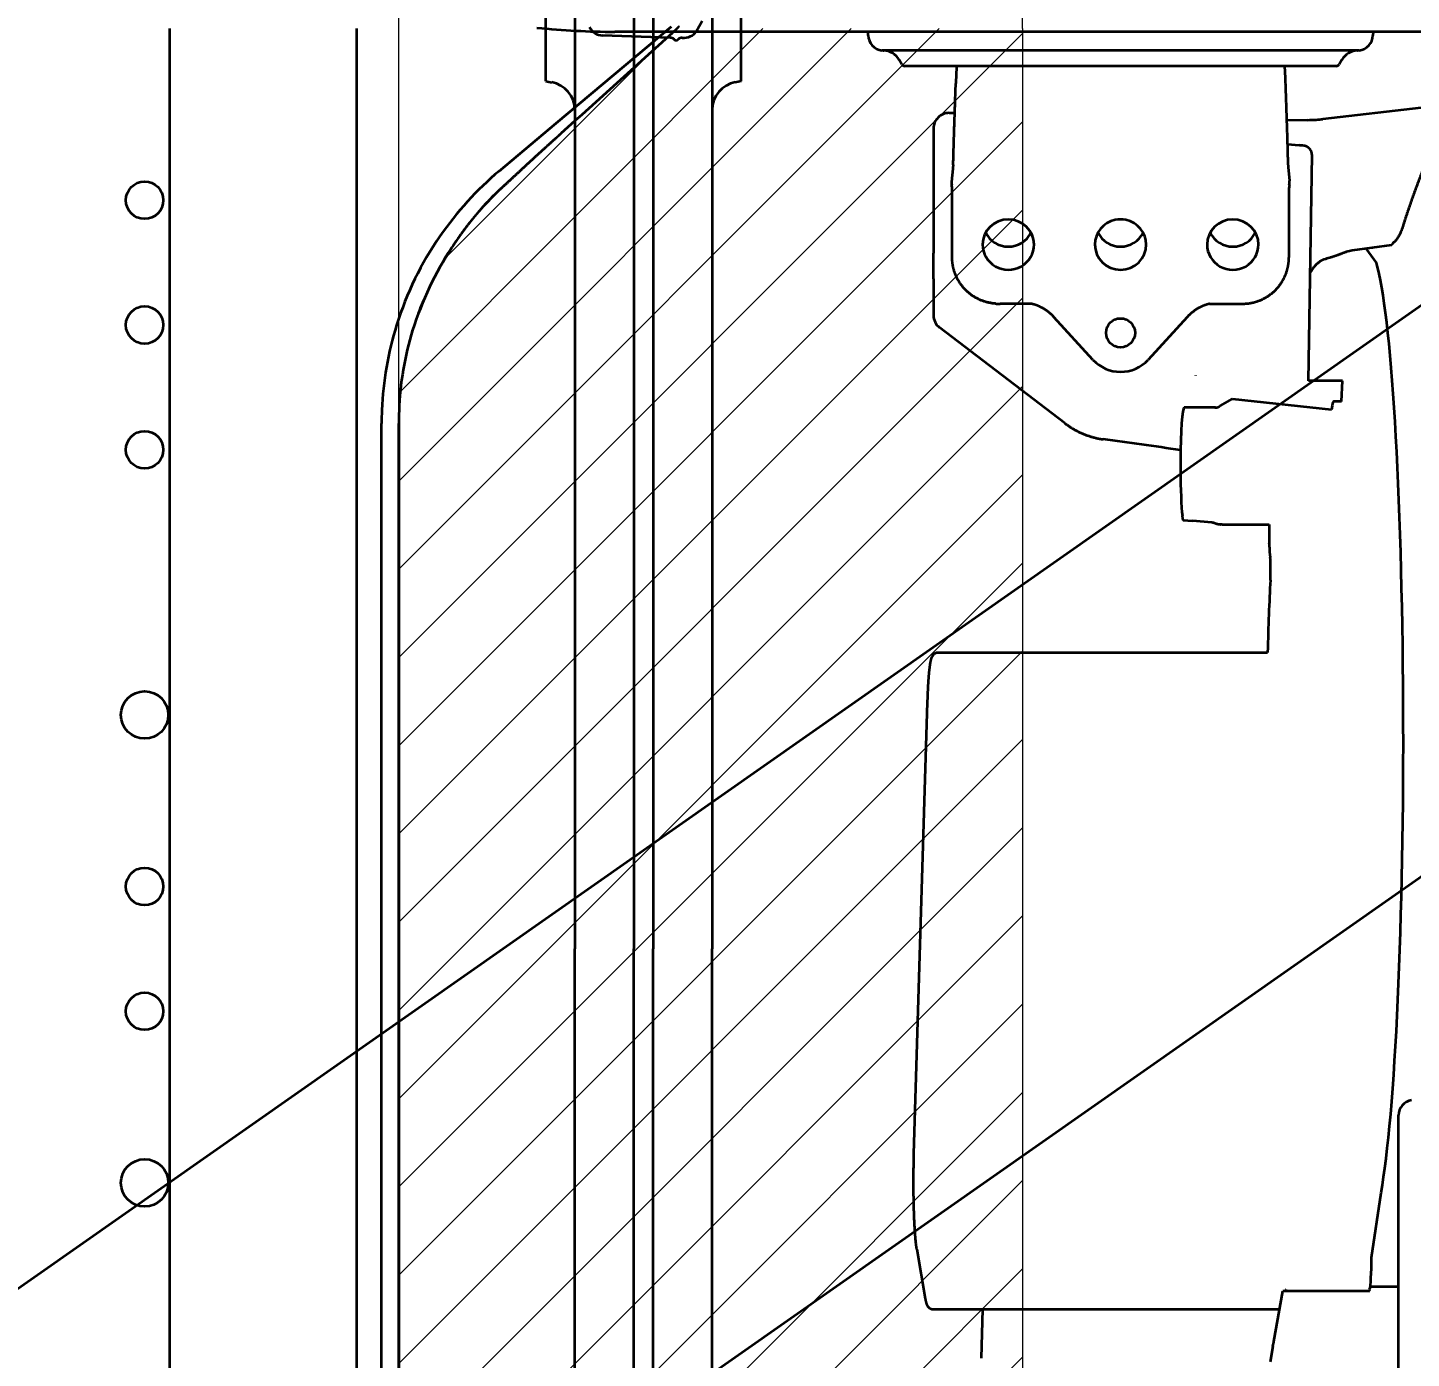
# Model space of a CAD drawing. Header units: millimetres. Extents: x 120 to 10915, y 515 to 8014.
# Drawn here: x 2774.5 to 3218.3, y 2038.8 to 2465.3 of the extents above; entities that cross this region are included whole.
import ezdxf
from ezdxf.enums import TextEntityAlignment as Align

# ---------------------------------------------------------------- set-up
doc = ezdxf.new("R2010")
doc.units = ezdxf.units.MM
doc.layers.get('0').update_dxf_attribs({"lineweight": 13})
doc.layers.add('202_Information', color=7, linetype='Continuous', lineweight=13)
doc.layers.add('205_Chassis_top_view', color=7, linetype='Continuous', lineweight=13)
doc.styles.get("Standard").update_dxf_attribs({"font": 'isocp.shx'})

# ---------------------------------------------------------------- blocks, each defined once
blk = doc.blocks.new('PREL')
at = {"layer": '202_Information', "color": 1, "lineweight": 35}
for p, q in [((2739.577144, -131.016395), (3312.983575, 270.48711)), ((2702.740803, -339.925667), (3399.02004, 147.614304))]:
    blk.add_line(p, q, dxfattribs=at)
blk = doc.blocks.new('3253338_1')
at = {"layer": '205_Chassis_top_view', "color": 3, "lineweight": 35}
for p, q in [((2943.98, 264.67), (2980.93, 295.67)), ((2925.72, 249.35), (2943.98, 264.67)), ((2888, -168.45), (2888, 168.45)), ((2893.55, 168.45), (2893.55, -168.45)), ((2893.55, -168.45), (2893.55, 168.45))]:
    blk.add_line(p, q, dxfattribs=at)
blk.add_lwpolyline([(2945.65, 261.48, 0.001375), (2981.43, 293.81)], format="xyb", dxfattribs=at)
blk.add_lwpolyline([(2945.65, 261.48, 0.001375), (2981.43, 293.81)], format="xyb", dxfattribs=at)
for centre, radius in [((2812, 240), 6), ((2812, 200), 6), ((2812, 160), 6), ((2812, 75), 7.6), ((2812, 20), 6), ((2812, -20), 6), ((2812, -75), 7.6)]:
    blk.add_circle(centre, radius, dxfattribs=at)
for centre, radius, start, end in [((2993.6, 168.45), 105.61, 130.0006, 145.3448), ((2993.6, 168.45), 105.6, 145.3453, 162.6179), ((2993.6, 168.45), 105.6, 162.618, 177.6721), ((2992.26, 169.25), 98.7, 162.8286, 178.1051), ((2992.25, 169.26), 98.69, 162.8278, 178.1056), ((2993.61, 168.45), 105.61, 177.6724, 179.9999), ((3016.44, 168.45), 122.89, 178.1052, 180.0005), ((3016.44, 168.45), 122.89, 178.1052, 180.0005)]:
    blk.add_arc(centre, radius, start, end, dxfattribs=at)
for centre, major_axis, ratio, start_param, end_param in [((3017.95, 149.15), (97.06, -89), 0.890917, 3.28575, 3.533402), ((3017.89, 149.18), (96.97, -89.03), 0.891056, 3.286353, 3.534057)]:
    blk.add_ellipse(centre, major_axis=major_axis, ratio=ratio, start_param=start_param, end_param=end_param, dxfattribs=at)
for points, knots in [([(2981.43, 293.81), (2981.49, 293.87), (2981.56, 293.93), (2981.63, 293.99), (2981.72, 294.09), (2981.82, 294.18), (2981.85, 294.21), (2981.92, 294.27), (2981.98, 294.33), (2982.01, 294.36), (2982.07, 294.42), (2982.14, 294.48), (2982.17, 294.51), (2982.43, 294.76), (2982.7, 295.01), (2982.93, 295.23), (2983.16, 295.45), (2983.4, 295.67)], [0, 0, 0, 0, 0, 0, 0.733652, 0.733652, 0.733652, 1.105032, 1.105032, 1.105032, 1.476412, 1.476412, 1.476412, 1.847712, 1.847712, 1.847712, 4.585024, 4.585024, 4.585024, 4.585024, 4.585024, 4.585024]), ([(2928.1, 245.38), (2930.31, 247.46), (2932.54, 249.54), (2934.71, 251.54), (2937.57, 254.17), (2940.38, 256.72), (2941.01, 257.3), (2942.36, 258.52), (2943.69, 259.73), (2944.35, 260.31), (2945, 260.9), (2945.65, 261.49)], [0, 0, 0, 0, 0, 0, 23.95297, 23.95297, 23.95297, 31.855964, 31.855964, 31.855964, 39.435078, 39.435078, 39.435078, 39.435078, 39.435078, 39.435078]), ([(2928.1, 245.38), (2930.31, 247.46), (2932.54, 249.54), (2934.71, 251.54), (2937.57, 254.17), (2940.38, 256.72), (2941.01, 257.3), (2942.36, 258.52), (2943.69, 259.73), (2944.35, 260.31), (2945, 260.9), (2945.65, 261.49)], [0, 0, 0, 0, 0, 0, 23.95297, 23.95297, 23.95297, 31.855964, 31.855964, 31.855964, 39.435077, 39.435077, 39.435077, 39.435077, 39.435077, 39.435077]), ([(2928.1, 245.38), (2926.94, 244.37), (2925.83, 243.34), (2924.75, 242.29), (2922.81, 240.35), (2920.95, 238.35), (2920.12, 237.44), (2919.14, 236.32), (2918.19, 235.19), (2918.06, 235.03), (2917.78, 234.71), (2917.51, 234.38), (2917.41, 234.25), (2917.21, 234), (2917.01, 233.76), (2916.87, 233.58), (2916.56, 233.2), (2916.24, 232.8), (2915.98, 232.47), (2915.33, 231.64), (2914.63, 230.72), (2914.21, 230.16), (2913.53, 229.23), (2912.9, 228.34), (2912.64, 227.97), (2912.36, 227.57), (2912.11, 227.21), (2912.06, 227.13), (2911.88, 226.87), (2911.7, 226.6), (2911.57, 226.42), (2911.37, 226.12), (2911.17, 225.82), (2911.09, 225.7), (2910.97, 225.52), (2910.84, 225.33), (2910.81, 225.28), (2910.72, 225.14), (2910.63, 225.01), (2910.59, 224.95), (2910.55, 224.88), (2910.5, 224.81)], [0, 0, 0, 0, 0, 0, 12.376799, 12.376799, 12.376799, 22.597691, 22.597691, 22.597691, 24.727849, 24.727849, 24.727849, 26.097657, 26.097657, 26.097657, 27.332578, 27.332578, 27.332578, 30.254831, 30.254831, 30.254831, 34.40186, 34.40186, 34.40186, 37.277224, 37.277224, 37.277224, 38.046903, 38.046903, 38.046903, 39.966294, 39.966294, 39.966294, 41.116007, 41.116007, 41.116007, 41.866001, 41.866001, 41.866001, 42.576558, 42.576558, 42.576558, 42.576558, 42.576558, 42.576558]), ([(2928.1, 245.38), (2926.56, 244.03), (2925.09, 242.65), (2923.67, 241.24), (2921.76, 239.26), (2919.94, 237.23), (2919.46, 236.67), (2918.81, 235.92), (2918.17, 235.17), (2918.04, 235.01), (2917.77, 234.68), (2917.5, 234.36), (2917.39, 234.23), (2917.19, 233.98), (2916.99, 233.74), (2916.85, 233.56), (2916.54, 233.18), (2916.22, 232.78), (2915.96, 232.45), (2915.31, 231.61), (2914.61, 230.7), (2914.2, 230.14), (2913.52, 229.21), (2912.89, 228.32), (2912.63, 227.95), (2912.35, 227.55), (2912.1, 227.19), (2912.05, 227.11), (2911.83, 226.8), (2911.61, 226.48), (2911.45, 226.24), (2911.25, 225.94), (2911.05, 225.64), (2911.01, 225.58), (2910.96, 225.51), (2910.91, 225.44), (2910.9, 225.42), (2910.88, 225.39), (2910.86, 225.35), (2910.84, 225.33), (2910.81, 225.28), (2910.78, 225.24), (2910.75, 225.2), (2910.69, 225.1), (2910.63, 225.01), (2910.59, 224.95), (2910.54, 224.88), (2910.5, 224.81)], [0, 0, 0, 0, 0, 0, 16.503754, 16.503754, 16.503754, 22.631616, 22.631616, 22.631616, 24.762668, 24.762668, 24.762668, 26.133093, 26.133093, 26.133093, 27.3696, 27.3696, 27.3696, 30.296674, 30.296674, 30.296674, 34.437617, 34.437617, 34.437617, 37.30929, 37.30929, 37.30929, 38.076731, 38.076731, 38.076731, 40.563664, 40.563664, 40.563664, 41.13683, 41.13683, 41.13683, 41.310441, 41.310441, 41.310441, 41.484052, 41.484052, 41.484052, 41.821316, 41.821316, 41.821316, 42.527213, 42.527213, 42.527213, 42.527213, 42.527213, 42.527213])]:
    blk.add_open_spline(points, degree=5, knots=knots, dxfattribs=at)
blk = doc.blocks.new('BLOCK73')
at = {"layer": '205_Chassis_top_view', "color": 2, "lineweight": 18}
for p, q in [((2893.546875, 168.45311), (2893.546875, 335.646667)), ((2893.546875, 333.646667), (3093.547119, 333.646667)), ((3093.547119, 295), (3093.547119, 335.646667))]:
    blk.add_line(p, q, dxfattribs=at)
for points in [[(2923.091064, 338.85611), (2893.546875, 333.646667), (2923.091064, 328.437225)], [(3064.002686, 328.437225), (3093.547119, 333.646667), (3064.002686, 338.85611)]]:
    blk.add_lwpolyline(points, dxfattribs=at)
at = {"layer": '205_Chassis_top_view', "color": 2, "lineweight": 18, "width": 0.736842}
blk.add_text('200', height=35, dxfattribs=at).set_placement((2958.546875, 348.646667), (3028.546875, 348.646667), align=Align.FIT)
blk = doc.blocks.new('BLOCK78')
at = {"layer": '205_Chassis_top_view', "color": 2, "lineweight": 18}
for p, q in [((2893.546875, 121.688362), (3066.858643, 295)), ((2893.546875, 149.972626), (3038.574219, 295)), ((2893.546875, 93.404091), (3093.547119, 293.404144)), ((2894.021484, 178.731506), (3010.290039, 295)), ((2908.277344, 221.271576), (2974.879883, 287.874176)), ((2893.546875, 65.11982), (3093.547119, 265.119873)), ((2893.546875, 36.835545), (3093.547119, 236.835602)), ((2893.546875, 8.551275), (3093.547119, 208.551331)), ((2893.546875, -19.732996), (3093.547119, 180.267059)), ((2893.546875, -48.017265), (3093.547119, 151.982788)), ((2893.546875, -76.301537), (3093.547119, 123.698517)), ((2893.546875, -104.585808), (3093.547119, 95.414246)), ((2893.546875, -132.870087), (3093.547119, 67.129974)), ((2893.546875, -161.154358), (3093.547119, 38.845707)), ((2895.307861, -187.677689), (3093.547119, 10.561434)), ((2902.049316, -209.220444), (3093.547119, -17.722837)), ((2912.208496, -227.345535), (3093.547119, -46.007107)), ((2925.166504, -242.671799), (3093.547119, -74.291382)), ((2939.875977, -256.246735), (3093.547119, -102.575653)), ((2954.736084, -269.670776), (3093.547119, -130.859924))]:
    blk.add_line(p, q, dxfattribs=at)
blk = doc.blocks.new('3239766_1')
at = {"layer": '205_Chassis_top_view', "color": 2, "lineweight": 18}
blk.add_line((3093.547, 295), (3093.547, -295), dxfattribs=at)
at = {"layer": '205_Chassis_top_view', "lineweight": 0}
for name in ['BLOCK73', 'BLOCK78']:
    blk.add_blockref(name, (0, 0), dxfattribs=at)
blk = doc.blocks.new('3068684_1')
at = {"layer": '205_Chassis_top_view', "color": 3, "lineweight": 35}
blk.add_line((4055, 294), (2962.845784, 294), dxfattribs=at)
blk.add_arc((2962.845784, 534), 240, 264.01172, 270, dxfattribs=at)
blk = doc.blocks.new('3069767_1')
at = {"layer": '205_Chassis_top_view', "color": 3, "lineweight": 35}
for p, q in [((2990.78, 297.41), (2989.36, 294.74)), ((2980.57, 292.07), (2958.88, 292.83)), ((2982.5, 291), (2981.61, 291.75)), ((2983.4, 291.75), (2982.5, 291)), ((2984.43, 292.07), (2985.12, 292.09))]:
    blk.add_line(p, q, dxfattribs=at)
for centre, radius, start, end in [((2959.06, 297.82), 5, 208, 268), ((2984.95, 297.09), 5, 272, 332), ((2980.5, 290.07), 2, 50, 88), ((2984.5, 290.07), 2, 92, 130)]:
    blk.add_arc(centre, radius, start, end, dxfattribs=at)
blk = doc.blocks.new('3071326_1')
at = {"layer": '205_Chassis_top_view', "color": 3, "lineweight": 35}
for p, q in [((2950, 400.52), (2950, 0)), ((2994, 400.52), (2994, 0)), ((2968.94, 379), (2968.94, 0)), ((2975.06, 379), (2975.06, 0)), ((2940.66, 278.13), (2940.66, 373.34)), ((3003.34, 278.13), (3003.34, 373.34)), ((2940.66, 278.13), (2942.56, 277.79)), ((3003.34, 278.13), (3001.44, 277.79)), ((2950, -400.52), (2950, 0)), ((2968.94, -379), (2968.94, 0)), ((2975.06, -379), (2975.06, 0)), ((2994, -400.52), (2994, 0))]:
    blk.add_line(p, q, dxfattribs=at)
for centre, start, end in [((2941, 268.93), 0.1536, 80), ((3003, 268.93), 100, 179.8464)]:
    blk.add_arc(centre, 9, start, end, dxfattribs=at)
blk = doc.blocks.new('3071367')
at = {"layer": '205_Chassis_top_view', "color": 3, "lineweight": 35}
for p, q in [((2820, 295), (2820, -295)), ((2880, 295), (2880, -295))]:
    blk.add_line(p, q, dxfattribs=at)
blk = doc.blocks.new('3135191_1')
at = {"layer": '205_Chassis_top_view', "color": 3, "lineweight": 35}
for p, q in [((3044.06, 292.83), (3044.02, 294)), ((3205.98, 294), (3205.94, 292.83)), ((3044.06, 292.82), (3044.06, 292.83)), ((3045.62, 289.37), (3045.6, 289.38)), ((3204.38, 289.37), (3204.4, 289.38)), ((3205.94, 292.83), (3205.94, 292.82)), ((3201.53, 288), (3048.47, 288)), ((3048.99, 288), (3048.87, 288)), ((3048.87, 288), (3049.05, 288)), ((3054.9, 283.5), (3054.04, 285)), ((3195.96, 285), (3195.1, 283.5)), ((3200.95, 288), (3201.13, 288)), ((3201.13, 288), (3201.01, 288)), ((3055.81, 283), (3055.77, 283)), ((3056.54, 283), (3055.81, 283)), ((3058.57, 283), (3056.54, 283)), ((3060.06, 283), (3058.57, 283)), ((3089.93, 283), (3060.06, 283)), ((3072.42, 283), (3072.4, 282.73)), ((3094.97, 283), (3089.93, 283)), ((3100.75, 283), (3094.97, 283)), ((3113.53, 283), (3100.75, 283)), ((3136.47, 283), (3113.53, 283)), ((3149.25, 283), (3136.47, 283)), ((3155.03, 283), (3149.25, 283)), ((3160.07, 283), (3155.03, 283)), ((3189.94, 283), (3160.07, 283)), ((3177.58, 283), (3177.6, 282.73)), ((3191.43, 283), (3189.94, 283)), ((3193.46, 283), (3191.43, 283)), ((3194.19, 283), (3193.46, 283)), ((3194.23, 283), (3194.19, 283)), ((3070, 267.97), (3071.84, 267.98)), ((3221.4, 269.57), (3189.85, 265.98)), ((3065, 262.98), (3065, 258.25)), ((3185.02, 265.7), (3178.25, 265.54)), ((3065, 258.25), (3065, 224.1)), ((3178.49, 257.96), (3182.3, 257.61)), ((3185.3, 182.05), (3186.4, 254.49)), ((3071, 241.07), (3071, 243.59)), ((3071.01, 243.28), (3071, 243.52)), ((3071, 236.62), (3071, 241.07)), ((3179, 243.59), (3179, 241.07)), ((3179, 241.07), (3179, 236.62)), ((3071, 230.55), (3071, 236.62)), ((3179, 236.62), (3179, 230.55)), ((3071, 226.94), (3071, 230.55)), ((3071, 226.44), (3071, 226.94)), ((3071, 221.76), (3071, 226.44)), ((3179, 230.55), (3179, 226.94)), ((3179, 226.94), (3179, 226.44)), ((3179, 226.44), (3179, 221.76)), ((3065, 224.7), (3065, 223.05)), ((3065, 214.82), (3065, 223.05)), ((3211.87, 225.58), (3199.29, 223.89)), ((3203.61, 224.47), (3207.06, 219.81)), ((3205.9, 224.78), (3205.85, 224.77)), ((3071, 221.7), (3071, 221.76)), ((3071, 221.68), (3071, 221.7)), ((3072.32, 220.5), (3072.33, 220.49)), ((3177.67, 220.49), (3177.68, 220.5)), ((3179, 221.76), (3179, 221.7)), ((3179, 221.7), (3179, 221.68)), ((3065, 214.82), (3065, 203.11)), ((3116.16, 188.87), (3103.62, 202.56)), ((3146.38, 202.56), (3133.84, 188.87)), ((3107.08, 168.52), (3066.94, 199.2)), ((3149, 183.83), (3149, 183.72)), ((3196.15, 182.05), (3185.3, 182.05)), ((3195.87, 175.51), (3196.15, 182.05)), ((3145.56, 173.51), (3145.45, 173.51)), ((3155.48, 173.51), (3145.56, 173.51)), ((3156.98, 174.13), (3160.88, 176.31)), ((3160.88, 176.31), (3192.68, 172.96)), ((3195.87, 175.51), (3193.37, 175.51)), ((3107.08, 168.52), (3107.27, 168.38)), ((3144.23, 156.51), (3144.23, 153.35)), ((3144.93, 137.94), (3144.82, 138.79)), ((3144.95, 137.8), (3144.93, 137.94)), ((3145.04, 137.48), (3145.04, 137.48)), ((3145.04, 137.48), (3148.12, 137.21)), ((3154.25, 136.67), (3148.12, 137.21)), ((3157.08, 136.01), (3156.42, 136.08)), ((3157.08, 136.01), (3157.12, 136.01)), ((3157.57, 136.01), (3157.12, 136.01)), ((3157.57, 136.01), (3157.58, 136.01)), ((3157.57, 136.01), (3172.65, 136.01)), ((3172.79, 127.27), (3172.98, 125.45)), ((3172.98, 125.45), (3172.98, 125.44)), ((3066.62, 95.05), (3172.16, 95.05)), ((3058.75, -65.69), (3063.11, 79.05)), ((3214.19, -189.44), (3214.19, -53.31)), ((3205.5, -98.94), (3208.54, -78.2)), ((3059.65, -96.21), (3062.34, -112.06)), ((3174.18, -125.91), (3177.04, -109.69)), ((3204.71, -109.69), (3177.04, -109.69)), ((3214.19, -108.32), (3205.07, -108.32)), ((3064.95, -115.53), (3176.01, -115.53)), ((3080.37, -131.25), (3080.88, -115.53)), ((3173.84, -127.4), (3172.97, -132.35))]:
    blk.add_line(p, q, dxfattribs=at)
blk.add_lwpolyline([(3144.25, 159.92, 0.00024), (3119.38, 163.37)], format="xyb", dxfattribs=at)
blk.add_circle((3125, 197.48), 4.65, dxfattribs=at)
for centre, radius, start, end in [((3049.12, 293.02), 5.06, 182.2921, 262.6135), ((3200.88, 293.02), 5.06, 277.3865, 357.7079), ((3048.84, 282), 6, 30, 88.026), ((3201.16, 282), 6, 91.974, 150), ((3055.77, 284), 1, 210, 270), ((3194.23, 284), 1, 270, 330), ((3170.96, 134.44), 123.69, 84.0787, 84.7397), ((2937.44, 257.39), 134.01, 357.9291, 358.4765), ((3312.56, 257.39), 134.01, 181.5235, 182.0709), ((3039.2, 253.74), 32.19, 355.7431, 357.8756), ((3210.8, 253.74), 32.19, 182.1244, 184.2569), ((3076.15, 245.73), 5.35, 175.2227, 189.4267), ((3061.06, 243.24), 9.94, 1.5851, 9.3182), ((3188.94, 243.24), 9.94, 170.6818, 178.4149), ((3173.85, 245.73), 5.35, 350.5733, 4.7773), ((3125, 225.42), 8.45, 78.1518, 101.8503), ((3200.59, 214.49), 9.49, 97.8654, 108.9851), ((3197.78, 199.62), 22.67, 104.5782, 109.479), ((3086.41, 228.69), 21.9, 266.0443, 269.8383), ((3163.59, 228.69), 21.9, 270.1617, 273.956), ((3069.91, 203.12), 4.91, 180.1135, 232.7703), ((3125, 196.97), 11.99, 222.4872, 317.5128), ((3153.95, 133.41), 3.28, 73.3064, 84.8)]:
    blk.add_arc(centre, radius, start, end, dxfattribs=at)
for centre, major_axis, ratio, start_param, end_param in [((3070, 263), (4.79, 1.45), 0.993026, 1.277924, 2.848928), ((3181.75, 266.54), (10, -0.06), 0.086721, 5.046063, 5.657117), ((3089, 225.79), (-8.25, 0), 0.978148, 3.141593, 6.283185), ((3125, 225.79), (8.25, 0), 0.978148, 1.782589, 3.141632), ((3125, 225.79), (8.25, 0), 0.978148, 6.283146, 7.642189), ((3161, 225.79), (-8.25, 0), 0.978148, 3.141593, 6.283185), ((3089, 232.96), (8, 0), 0.978148, 3.57912, 5.845658), ((3125, 232.96), (8, 0), 0.978148, 3.579061, 5.845724), ((3161, 232.96), (8, 0), 0.978148, 3.57912, 5.845658), ((3089, 225.79), (-8.25, 0), 0.978148, 0, 3.141593), ((3125, 225.79), (8.25, 0), 0.978148, 3.141632, 4.712389), ((3125, 225.79), (8.25, 0), 0.978148, 4.712389, 6.283146), ((3161, 225.79), (-8.25, 0), 0.978148, 0, 3.141593), ((3204.52, 67.63), (0, -156.26), 0.071497, 0.367601, 2.912622), ((3145.45, 156.51), (0, 17), 0.071892, 0, 1.570796), ((3193.37, 155.51), (0, -20), 0.071497, 3.141593, 3.652174), ((3145.45, 153.44), (-0.01, -17.02), 0.071797, 4.71779, 5.748868), ((3145.04, 140.49), (0, -3.01), 0.071316, 5.817126, 6.276848), ((3173.43, 134.5), (0, -11), 0.071497, 4.575037, 5.124125), ((3172.45, 128.5), (0, -3.99), 0.071497, 1.641157, 1.982582), ((3172.87, 128.92), (0, -2), 0.071497, 4.782945, 5.67946), ((3172.78, 121.33), (0, -5), 0.071497, 0.907605, 2.537891), ((3177.57, 69), (0, -80), 0.071497, 4.049209, 4.380656), ((3219.19, -53.43), (3.85, -3.27), 0.975754, 2.45047, 3.832682), ((3204.71, -98.5), (0, -11), 0.071497, 0.232958, 1.530858), ((3177.78, -99.69), (0, -10.01), 0.071497, 0.000019, 0.112762), ((3177.84, -106.28), (0, -3.37), 0.071497, 0.11945, 0.43913), ((3178, -111.15), (0, -2), 0.071497, 3.374521, 3.576738), ((3204.71, -99.69), (0, -10.01), 0.071497, 0.000019, 0.112762), ((3204.77, -106.28), (0, -3.37), 0.071497, 0.11945, 0.43913), ((3204.93, -111.15), (0, -2), 0.071497, 3.374521, 3.576738)]:
    blk.add_ellipse(centre, major_axis=major_axis, ratio=ratio, start_param=start_param, end_param=end_param, dxfattribs=at)
for points, degree, knots in [([(3072.4, 282.73), (3072.4, 282.65), (3072.39, 282.5), (3072.38, 282.28), (3072.36, 282.06), (3072.35, 281.83), (3072.34, 281.61), (3072.33, 281.39), (3072.31, 281.17), (3072.3, 280.94), (3072.29, 280.72), (3072.28, 280.5), (3072.27, 280.28), (3072.26, 280.06), (3072.25, 279.84), (3072.24, 279.62), (3072.23, 279.4), (3072.23, 279.18), (3072.22, 278.96), (3072.21, 278.74), (3072.2, 278.52), (3072.19, 278.3), (3072.18, 278.08), (3072.18, 277.86), (3072.17, 277.64), (3072.16, 277.49), (3072.16, 277.42)], 3, [0, 0, 0, 0, 0.224426, 0.448548, 0.672337, 0.895825, 1.118978, 1.341838, 1.564408, 1.786695, 2.008696, 2.230431, 2.451908, 2.67314, 2.894116, 3.114871, 3.33542, 3.555778, 3.775965, 3.995995, 4.215888, 4.435663, 4.655343, 4.874948, 5.094503, 5.314033, 5.314033, 5.314033, 5.314033]), ([(3177.6, 282.73), (3177.6, 282.65), (3177.61, 282.5), (3177.62, 282.28), (3177.64, 282.06), (3177.65, 281.83), (3177.66, 281.61), (3177.67, 281.39), (3177.69, 281.17), (3177.7, 280.94), (3177.71, 280.72), (3177.72, 280.5), (3177.73, 280.28), (3177.74, 280.06), (3177.75, 279.84), (3177.76, 279.62), (3177.77, 279.4), (3177.77, 279.18), (3177.78, 278.96), (3177.79, 278.74), (3177.8, 278.52), (3177.81, 278.3), (3177.82, 278.08), (3177.82, 277.86), (3177.83, 277.64), (3177.84, 277.49), (3177.84, 277.42)], 3, [0, 0, 0, 0, 0.224426, 0.448548, 0.672337, 0.895825, 1.118978, 1.341838, 1.564408, 1.786695, 2.008696, 2.230431, 2.451908, 2.67314, 2.894116, 3.114871, 3.33542, 3.555778, 3.775965, 3.995995, 4.215888, 4.435663, 4.655343, 4.874948, 5.094503, 5.314033, 5.314033, 5.314033, 5.314033]), ([(3071.8, 266.94), (3071.81, 267.08), (3071.82, 267.38), (3071.83, 267.81), (3071.85, 268.25), (3071.86, 268.68), (3071.88, 269.12), (3071.89, 269.56), (3071.91, 269.99), (3071.92, 270.43), (3071.93, 270.87), (3071.95, 271.3), (3071.96, 271.74), (3071.98, 272.18), (3071.99, 272.61), (3072.01, 273.05), (3072.02, 273.48), (3072.04, 273.91), (3072.05, 274.31), (3072.06, 274.7), (3072.08, 275.09), (3072.09, 275.48), (3072.1, 275.87), (3072.12, 276.27), (3072.13, 276.66), (3072.15, 277.04), (3072.15, 277.3), (3072.16, 277.42)], 3, [0, 0, 0, 0, 0.436785, 0.873552, 1.310294, 1.747008, 2.183713, 2.620336, 3.056972, 3.493541, 3.929946, 4.366308, 4.802702, 5.239086, 5.675531, 6.112011, 6.548593, 6.985265, 7.376059, 7.766975, 8.158066, 8.549335, 8.940839, 9.332587, 9.724614, 10.116955, 10.486383, 10.486383, 10.486383, 10.486383]), ([(3177.84, 277.42), (3177.85, 277.3), (3177.85, 277.04), (3177.87, 276.66), (3177.88, 276.27), (3177.9, 275.87), (3177.91, 275.48), (3177.92, 275.09), (3177.94, 274.7), (3177.95, 274.31), (3177.96, 273.91), (3177.98, 273.48), (3177.99, 273.05), (3178.01, 272.61), (3178.02, 272.18), (3178.04, 271.74), (3178.05, 271.3), (3178.07, 270.87), (3178.08, 270.43), (3178.09, 269.99), (3178.11, 269.56), (3178.12, 269.12), (3178.14, 268.68), (3178.15, 268.25), (3178.17, 267.81), (3178.18, 267.38), (3178.19, 267.08), (3178.2, 266.94)], 3, [0, 0, 0, 0, 0.369428, 0.76177, 1.153796, 1.545544, 1.937049, 2.328318, 2.719408, 3.110325, 3.501118, 3.937791, 4.374372, 4.810852, 5.247297, 5.683682, 6.120076, 6.556437, 6.992842, 7.429411, 7.866048, 8.30267, 8.739376, 9.176089, 9.612832, 10.049599, 10.486383, 10.486383, 10.486383, 10.486383]), ([(3071.41, 253.82), (3071.41, 253.94), (3071.42, 254.18), (3071.43, 254.53), (3071.43, 254.89), (3071.44, 255.25), (3071.45, 255.61), (3071.46, 255.98), (3071.47, 256.35), (3071.48, 256.71), (3071.49, 257.08), (3071.5, 257.45), (3071.51, 257.82), (3071.52, 258.25), (3071.54, 258.73), (3071.55, 259.28), (3071.57, 259.83), (3071.59, 260.37), (3071.6, 260.92), (3071.62, 261.47), (3071.64, 262.02), (3071.65, 262.49), (3071.67, 262.9), (3071.68, 263.28), (3071.69, 263.7), (3071.71, 264.16), (3071.72, 264.63), (3071.74, 265.09), (3071.76, 265.55), (3071.77, 266.01), (3071.79, 266.48), (3071.8, 266.78), (3071.8, 266.94)], 3, [0, 0, 0, 0, 0.35358, 0.708402, 1.064261, 1.420885, 1.788146, 2.155844, 2.523801, 2.891857, 3.259888, 3.627958, 3.996065, 4.364205, 4.911367, 5.458592, 6.005933, 6.553324, 7.10086, 7.648426, 8.19614, 8.743849, 9.080998, 9.418129, 9.881293, 10.344389, 10.807494, 11.270477, 11.733419, 12.196173, 12.658806, 13.121171, 13.121171, 13.121171, 13.121171]), ([(3178.2, 266.94), (3178.2, 266.78), (3178.21, 266.48), (3178.23, 266.01), (3178.24, 265.55), (3178.26, 265.09), (3178.28, 264.63), (3178.29, 264.16), (3178.31, 263.7), (3178.32, 263.28), (3178.33, 262.9), (3178.35, 262.49), (3178.36, 262.02), (3178.38, 261.47), (3178.4, 260.92), (3178.41, 260.37), (3178.43, 259.83), (3178.45, 259.28), (3178.46, 258.73), (3178.48, 258.25), (3178.49, 257.82), (3178.5, 257.45), (3178.51, 257.08), (3178.52, 256.71), (3178.53, 256.35), (3178.54, 255.98), (3178.55, 255.61), (3178.56, 255.25), (3178.57, 254.89), (3178.57, 254.53), (3178.58, 254.18), (3178.59, 253.94), (3178.59, 253.82)], 3, [0, 0, 0, 0, 0.462364, 0.924998, 1.387751, 1.850693, 2.313677, 2.776781, 3.239877, 3.703041, 4.040173, 4.377322, 4.925031, 5.472745, 6.02031, 6.567847, 7.115237, 7.662579, 8.209804, 8.756966, 9.125106, 9.493212, 9.861283, 10.229313, 10.59737, 10.965327, 11.333025, 11.700286, 12.056909, 12.412769, 12.767591, 13.121171, 13.121171, 13.121171, 13.121171]), ([(3186.4, 254.49), (3186.41, 254.84), (3186.36, 255.18), (3186.26, 255.52), (3186.01, 256.08), (3185.61, 256.56), (3185.42, 256.74), (3185, 257.07), (3184.51, 257.3), (3184.25, 257.38), (3183.99, 257.44), (3183.73, 257.47)], 5, [0, 0, 0, 0, 0, 0, 2.673785, 2.673785, 2.673785, 4.686931, 4.686931, 4.686931, 6.686607, 6.686607, 6.686607, 6.686607, 6.686607, 6.686607]), ([(3071.3, 251.35), (3071.29, 251.28), (3071.28, 251.15), (3071.27, 250.94), (3071.25, 250.73), (3071.23, 250.53), (3071.21, 250.32), (3071.2, 250.11), (3071.18, 249.9), (3071.16, 249.68), (3071.14, 249.47), (3071.11, 249.25), (3071.09, 249.04), (3071.07, 248.82), (3071.05, 248.6), (3071.03, 248.38), (3071.01, 248.16), (3070.99, 247.94), (3070.96, 247.72), (3070.94, 247.5), (3070.92, 247.28), (3070.9, 247.06), (3070.88, 246.84), (3070.86, 246.61), (3070.84, 246.39), (3070.83, 246.25), (3070.82, 246.17)], 3, [0, 0, 0, 0, 0.20304, 0.407983, 0.614731, 0.823184, 1.033242, 1.244805, 1.457773, 1.672045, 1.887543, 2.104146, 2.321755, 2.540269, 2.759603, 2.979644, 3.200293, 3.421453, 3.643053, 3.864967, 4.0871, 4.309355, 4.531637, 4.753852, 4.975906, 5.197706, 5.197706, 5.197706, 5.197706]), ([(3178.7, 251.35), (3178.71, 251.28), (3178.72, 251.15), (3178.73, 250.94), (3178.75, 250.73), (3178.77, 250.53), (3178.79, 250.32), (3178.8, 250.11), (3178.82, 249.9), (3178.84, 249.68), (3178.86, 249.47), (3178.89, 249.25), (3178.91, 249.04), (3178.93, 248.82), (3178.95, 248.6), (3178.97, 248.38), (3178.99, 248.16), (3179.01, 247.94), (3179.04, 247.72), (3179.06, 247.5), (3179.08, 247.28), (3179.1, 247.06), (3179.12, 246.84), (3179.14, 246.61), (3179.16, 246.39), (3179.17, 246.25), (3179.18, 246.17)], 3, [0, 0, 0, 0, 0.20304, 0.407983, 0.614731, 0.823184, 1.033242, 1.244805, 1.457773, 1.672045, 1.887543, 2.104146, 2.321755, 2.540269, 2.759603, 2.979644, 3.200293, 3.421453, 3.643053, 3.864967, 4.0871, 4.309355, 4.531637, 4.753852, 4.975906, 5.197706, 5.197706, 5.197706, 5.197706]), ([(3223.06, 252.44), (3222.93, 252.13), (3222.68, 251.53), (3222.31, 250.62), (3221.95, 249.7), (3221.58, 248.78), (3221.22, 247.86), (3220.86, 246.94), (3220.51, 246.01), (3220.16, 245.08), (3219.81, 244.14), (3219.46, 243.2), (3219.12, 242.26), (3218.78, 241.32), (3218.44, 240.37), (3218.11, 239.42), (3217.78, 238.46), (3217.46, 237.53), (3217.15, 236.61), (3216.84, 235.7), (3216.54, 234.8), (3216.25, 233.89), (3215.95, 232.98), (3215.66, 232.07), (3215.37, 231.15), (3215.18, 230.54), (3215.08, 230.23)], 3, [0, 0, 0, 0, 0.981875, 1.966143, 2.952759, 3.940855, 4.931111, 5.923063, 6.916767, 7.912266, 8.910304, 9.910178, 10.911903, 11.91549, 12.921558, 13.929487, 14.939284, 15.950955, 16.901374, 17.853452, 18.8072, 19.762621, 20.72017, 21.679384, 22.640257, 23.602785, 23.602785, 23.602785, 23.602785]), ([(3212.49, 226.36), (3212.48, 226.35), (3212.47, 226.34), (3212.45, 226.32), (3212.43, 226.29), (3212.4, 226.26), (3212.37, 226.23), (3212.33, 226.19), (3212.3, 226.14), (3212.25, 226.09), (3212.21, 226.04), (3212.17, 225.98), (3212.12, 225.92), (3212.07, 225.85), (3212.02, 225.78), (3211.96, 225.71), (3211.91, 225.64), (3211.88, 225.6), (3211.87, 225.58)], 3, [0, 0, 0, 0, 0.0223199, 0.0503973, 0.0848645, 0.1254574, 0.1723798, 0.2268878, 0.2869954, 0.352934, 0.4226541, 0.4957692, 0.5733239, 0.6549375, 0.7413597, 0.8307524, 0.9254078, 0.9931066, 0.9931066, 0.9931066, 0.9931066]), ([(3212.43, 226.31), (3212.52, 226.38), (3212.7, 226.54), (3212.96, 226.78), (3213.23, 227.05), (3213.49, 227.34), (3213.73, 227.64), (3213.97, 227.96), (3214.19, 228.29), (3214.4, 228.65), (3214.6, 229.02), (3214.78, 229.41), (3214.94, 229.81), (3215.04, 230.09), (3215.08, 230.23)], 3, [0, 0, 0, 0, 0.336558, 0.695729, 1.076931, 1.478796, 1.857238, 2.249262, 2.653318, 3.067039, 3.488923, 3.919028, 4.354896, 4.796281, 4.796281, 4.796281, 4.796281]), ([(3197.5, 223.46), (3197.46, 223.45), (3197.39, 223.42), (3197.27, 223.38), (3197.16, 223.34), (3197.03, 223.3), (3196.91, 223.25), (3196.78, 223.2), (3196.65, 223.15), (3196.51, 223.1), (3196.37, 223.05), (3196.22, 222.99), (3196.08, 222.93), (3195.92, 222.88), (3195.77, 222.82), (3195.61, 222.75), (3195.45, 222.69), (3195.29, 222.63), (3195.14, 222.58), (3194.99, 222.52), (3194.83, 222.46), (3194.67, 222.4), (3194.5, 222.34), (3194.33, 222.28), (3194.16, 222.21), (3193.99, 222.15), (3193.8, 222.09), (3193.61, 222.02), (3193.4, 221.95), (3193.19, 221.89), (3192.97, 221.82), (3192.75, 221.75), (3192.53, 221.69), (3192.31, 221.62), (3192.15, 221.58), (3192.08, 221.56)], 3, [0, 0, 0, 0, 0.117244, 0.238498, 0.363885, 0.493517, 0.626774, 0.764491, 0.906744, 1.053596, 1.203937, 1.359061, 1.517464, 1.680797, 1.847113, 2.018495, 2.192467, 2.371641, 2.510133, 2.67761, 2.849576, 3.023793, 3.200869, 3.380755, 3.563412, 3.748802, 3.936881, 4.152119, 4.370702, 4.592581, 4.817701, 5.046031, 5.277773, 5.512128, 5.74945, 5.74945, 5.74945, 5.74945]), ([(3084.9, 206.84), (3084.74, 206.85), (3084.43, 206.88), (3083.95, 206.93), (3083.48, 207.01), (3083.04, 207.09), (3082.65, 207.17), (3082.3, 207.25), (3081.95, 207.34), (3081.63, 207.44), (3081.33, 207.53), (3080.98, 207.65), (3080.56, 207.8), (3080.07, 208), (3079.58, 208.22), (3079.09, 208.45), (3078.61, 208.71), (3078.14, 208.99), (3077.67, 209.29), (3077.2, 209.61), (3076.75, 209.95), (3076.31, 210.31), (3075.87, 210.68), (3075.52, 211.02), (3075.25, 211.29), (3075.04, 211.5), (3074.85, 211.72), (3074.65, 211.94), (3074.46, 212.16), (3074.27, 212.39), (3074.09, 212.62), (3073.91, 212.86), (3073.74, 213.1), (3073.57, 213.34), (3073.4, 213.59), (3073.24, 213.84), (3073.09, 214.09), (3072.94, 214.35), (3072.79, 214.61), (3072.65, 214.88), (3072.52, 215.14), (3072.39, 215.41), (3072.27, 215.69), (3072.15, 215.96), (3072.04, 216.24), (3071.93, 216.52), (3071.83, 216.8), (3071.73, 217.08), (3071.64, 217.36), (3071.56, 217.65), (3071.48, 217.93), (3071.41, 218.22), (3071.34, 218.51), (3071.28, 218.8), (3071.23, 219.09), (3071.18, 219.38), (3071.14, 219.67), (3071.1, 219.95), (3071.07, 220.24), (3071.04, 220.53), (3071.02, 220.82), (3071.01, 221.1), (3071, 221.39), (3071, 221.58), (3071, 221.68)], 3, [0, 0, 0, 0, 0.469629, 0.945813, 1.428739, 1.917735, 2.272377, 2.630018, 2.991093, 3.355112, 3.646018, 3.938766, 4.460442, 4.98792, 5.52212, 6.06147, 6.607805, 7.159159, 7.715715, 8.277403, 8.844707, 9.416513, 9.99215, 10.57134, 10.862928, 11.155196, 11.448256, 11.741913, 12.036243, 12.331095, 12.62642, 12.922166, 13.219237, 13.516628, 13.814287, 14.112163, 14.410308, 14.708574, 15.006914, 15.305283, 15.604362, 15.903379, 16.202286, 16.501035, 16.79962, 17.097949, 17.395974, 17.693645, 17.991375, 18.28866, 18.585474, 18.881794, 19.177594, 19.472847, 19.767524, 20.061592, 20.352444, 20.642633, 20.932123, 21.22088, 21.508918, 21.796153, 22.082548, 22.368065, 22.368065, 22.368065, 22.368065]), ([(3165.1, 206.84), (3165.26, 206.85), (3165.57, 206.88), (3166.05, 206.93), (3166.52, 207.01), (3166.96, 207.09), (3167.35, 207.17), (3167.7, 207.25), (3168.05, 207.34), (3168.37, 207.44), (3168.67, 207.53), (3169.02, 207.65), (3169.44, 207.8), (3169.93, 208), (3170.42, 208.22), (3170.91, 208.45), (3171.39, 208.71), (3171.86, 208.99), (3172.33, 209.29), (3172.8, 209.61), (3173.25, 209.95), (3173.69, 210.31), (3174.13, 210.68), (3174.48, 211.02), (3174.75, 211.29), (3174.96, 211.5), (3175.15, 211.72), (3175.35, 211.94), (3175.54, 212.16), (3175.73, 212.39), (3175.91, 212.62), (3176.09, 212.86), (3176.26, 213.1), (3176.43, 213.34), (3176.6, 213.59), (3176.76, 213.84), (3176.91, 214.09), (3177.06, 214.35), (3177.21, 214.61), (3177.35, 214.88), (3177.48, 215.14), (3177.61, 215.41), (3177.73, 215.69), (3177.85, 215.96), (3177.96, 216.24), (3178.07, 216.52), (3178.17, 216.8), (3178.27, 217.08), (3178.36, 217.36), (3178.44, 217.65), (3178.52, 217.93), (3178.59, 218.22), (3178.66, 218.51), (3178.72, 218.8), (3178.77, 219.09), (3178.82, 219.38), (3178.86, 219.67), (3178.9, 219.95), (3178.93, 220.24), (3178.96, 220.53), (3178.98, 220.82), (3178.99, 221.1), (3179, 221.39), (3179, 221.58), (3179, 221.68)], 3, [0, 0, 0, 0, 0.4701, 0.945955, 1.428883, 1.917881, 2.272523, 2.630164, 2.991239, 3.355258, 3.646164, 3.938912, 4.460588, 4.988066, 5.522266, 6.061616, 6.607952, 7.159305, 7.715861, 8.27755, 8.844853, 9.416659, 9.992296, 10.571486, 10.863074, 11.155342, 11.448402, 11.742059, 12.036389, 12.331241, 12.626566, 12.922312, 13.219383, 13.516774, 13.814433, 14.112309, 14.410454, 14.70872, 15.007061, 15.305429, 15.604508, 15.903525, 16.202433, 16.501181, 16.799766, 17.098095, 17.39612, 17.693791, 17.991521, 18.288806, 18.58562, 18.88194, 19.17774, 19.472993, 19.76767, 20.061738, 20.35259, 20.642779, 20.932269, 21.221026, 21.509064, 21.796299, 22.082694, 22.368212, 22.368212, 22.368212, 22.368212]), ([(3190.22, 220.99), (3190.18, 220.98), (3190.1, 220.95), (3189.97, 220.9), (3189.84, 220.84), (3189.69, 220.77), (3189.54, 220.7), (3189.39, 220.62), (3189.22, 220.52), (3189.02, 220.4), (3188.79, 220.25), (3188.53, 220.05), (3188.28, 219.85), (3188.05, 219.66), (3187.85, 219.47), (3187.67, 219.3), (3187.51, 219.12), (3187.34, 218.94), (3187.18, 218.76), (3187.03, 218.58), (3186.88, 218.39), (3186.73, 218.19), (3186.59, 218), (3186.45, 217.8), (3186.32, 217.6), (3186.19, 217.4), (3186.07, 217.2), (3185.95, 217), (3185.87, 216.86), (3185.83, 216.79)], 3, [0, 0, 0, 0, 0.129233, 0.267887, 0.414576, 0.571606, 0.737615, 0.914465, 1.1004, 1.303976, 1.620419, 1.941519, 2.279465, 2.587407, 2.841892, 3.089906, 3.330194, 3.571178, 3.812655, 4.054474, 4.29651, 4.538235, 4.779628, 5.020006, 5.259562, 5.498368, 5.736191, 5.972966, 6.208344, 6.208344, 6.208344, 6.208344]), ([(3096.44, 206.77), (3096.25, 206.77), (3095.68, 206.77), (3094.72, 206.77), (3093.54, 206.78), (3092.3, 206.78), (3090.97, 206.78), (3089.54, 206.78), (3087.99, 206.78), (3086.91, 206.79), (3086.35, 206.79)], 3, [9.374643, 9.374643, 9.374643, 9.374643, 9.965531, 11.08266, 12.254765, 13.494921, 14.816142, 16.235902, 17.77826, 19.472552, 19.472552, 19.472552, 19.472552]), ([(3103.62, 202.56), (3103.56, 202.62), (3103.45, 202.74), (3103.27, 202.92), (3103.09, 203.1), (3102.91, 203.28), (3102.72, 203.45), (3102.54, 203.62), (3102.34, 203.79), (3102.15, 203.96), (3101.95, 204.12), (3101.75, 204.27), (3101.54, 204.43), (3101.33, 204.58), (3101.12, 204.73), (3100.91, 204.87), (3100.69, 205.01), (3100.47, 205.15), (3100.25, 205.28), (3100.02, 205.41), (3099.79, 205.54), (3099.57, 205.65), (3099.34, 205.77), (3099.11, 205.88), (3098.88, 205.98), (3098.66, 206.08), (3098.43, 206.17), (3098.22, 206.26), (3098, 206.33), (3097.79, 206.41), (3097.59, 206.48), (3097.39, 206.54), (3097.19, 206.59), (3097, 206.65), (3096.81, 206.69), (3096.63, 206.74), (3096.51, 206.76), (3096.44, 206.77)], 3, [0, 0, 0, 0, 0.252865, 0.505773, 0.758986, 1.012621, 1.266596, 1.521243, 1.776176, 2.031703, 2.287631, 2.544066, 2.800819, 3.057998, 3.315306, 3.572965, 3.830298, 4.086464, 4.349353, 4.610436, 4.870204, 5.128333, 5.384487, 5.638232, 5.889309, 6.135027, 6.372978, 6.606299, 6.834718, 7.057559, 7.274139, 7.48379, 7.685623, 7.882415, 8.083798, 8.2694, 8.45373, 8.45373, 8.45373, 8.45373]), ([(3153.54, 206.77), (3153.48, 206.76), (3153.35, 206.73), (3153.15, 206.69), (3152.96, 206.64), (3152.77, 206.59), (3152.59, 206.53), (3152.4, 206.48), (3152.21, 206.41), (3152.02, 206.34), (3151.82, 206.27), (3151.61, 206.19), (3151.43, 206.12), (3151.24, 206.04), (3151.05, 205.95), (3150.83, 205.85), (3150.6, 205.74), (3150.38, 205.63), (3150.16, 205.51), (3149.94, 205.39), (3149.72, 205.27), (3149.5, 205.13), (3149.29, 205), (3149.07, 204.86), (3148.86, 204.72), (3148.66, 204.57), (3148.45, 204.43), (3148.25, 204.27), (3148.05, 204.12), (3147.85, 203.96), (3147.66, 203.79), (3147.47, 203.63), (3147.28, 203.46), (3147.09, 203.28), (3146.91, 203.11), (3146.73, 202.93), (3146.56, 202.75), (3146.44, 202.62), (3146.39, 202.56)], 3, [0.000009, 0.000009, 0.000009, 0.000009, 0.191511, 0.391651, 0.608748, 0.790304, 0.979387, 1.174719, 1.376882, 1.585002, 1.797889, 2.016339, 2.242402, 2.394055, 2.629963, 2.874486, 3.121355, 3.370398, 3.621206, 3.873479, 4.126916, 4.381307, 4.635469, 4.890017, 5.144247, 5.396885, 5.647912, 5.901518, 6.15548, 6.410218, 6.664433, 6.918696, 7.172762, 7.426555, 7.680049, 7.933062, 8.185423, 8.436751, 8.436751, 8.436751, 8.436751]), ([(3153.54, 206.77), (3153.74, 206.77), (3154.32, 206.77), (3155.28, 206.77), (3156.46, 206.78), (3157.7, 206.78), (3159.03, 206.78), (3160.46, 206.78), (3162.01, 206.78), (3163.09, 206.79), (3163.65, 206.79)], 3, [9.362663, 9.362663, 9.362663, 9.362663, 9.965997, 11.083121, 12.255219, 13.495369, 14.816583, 16.236335, 17.778684, 19.472966, 19.472966, 19.472966, 19.472966]), ([(3155.26, 173.51), (3155.35, 173.51), (3155.53, 173.51), (3155.78, 173.55), (3156.01, 173.6), (3156.19, 173.66), (3156.35, 173.73), (3156.47, 173.78), (3156.57, 173.84), (3156.66, 173.89), (3156.73, 173.93), (3156.79, 173.97), (3156.84, 174.01), (3156.88, 174.04), (3156.92, 174.07), (3156.94, 174.09), (3156.96, 174.11), (3156.97, 174.12), (3156.98, 174.12), (3156.98, 174.13), (3156.98, 174.13)], 3, [0, 0, 0, 0, 0.271652, 0.526468, 0.760559, 0.968976, 1.122681, 1.255628, 1.372557, 1.472806, 1.556342, 1.628057, 1.687483, 1.735268, 1.788784, 1.819648, 1.843771, 1.858362, 1.866966, 1.869438, 1.869438, 1.869438, 1.869438]), ([(3107.27, 168.38), (3107.42, 168.27), (3107.72, 168.05), (3108.17, 167.74), (3108.62, 167.43), (3109.08, 167.14), (3109.55, 166.85), (3110.03, 166.57), (3110.51, 166.3), (3111, 166.04), (3111.49, 165.8), (3111.99, 165.56), (3112.49, 165.33), (3113, 165.12), (3113.51, 164.91), (3114.02, 164.71), (3114.54, 164.53), (3115.07, 164.35), (3115.6, 164.19), (3116.13, 164.04), (3116.66, 163.9), (3117.2, 163.77), (3117.74, 163.65), (3118.29, 163.55), (3118.84, 163.45), (3119.2, 163.4), (3119.38, 163.37)], 3, [0, 0, 0, 0, 0.548895, 1.098163, 1.647693, 2.197483, 2.747525, 3.297818, 3.848354, 4.399132, 4.950129, 5.501361, 6.052825, 6.604521, 7.156447, 7.708605, 8.260998, 8.813632, 9.366493, 9.919609, 10.472989, 11.026646, 11.580597, 12.134862, 12.689466, 13.24446, 13.24446, 13.24446, 13.24446]), ([(3156.42, 136.08), (3156.39, 136.08), (3156.33, 136.09), (3156.24, 136.1), (3156.15, 136.12), (3156.06, 136.14), (3155.97, 136.16), (3155.87, 136.19), (3155.79, 136.21), (3155.71, 136.24), (3155.63, 136.27), (3155.57, 136.29), (3155.52, 136.31), (3155.48, 136.33), (3155.44, 136.34), (3155.41, 136.36), (3155.38, 136.37), (3155.35, 136.38), (3155.32, 136.39), (3155.29, 136.41), (3155.26, 136.42), (3155.22, 136.43), (3155.19, 136.45), (3155.15, 136.46), (3155.11, 136.47), (3155.07, 136.49), (3155.03, 136.5), (3154.99, 136.52), (3154.94, 136.53), (3154.91, 136.54), (3154.89, 136.55)], 3, [0, 0, 0, 0, 0.091311, 0.182399, 0.273069, 0.36299, 0.465225, 0.56405, 0.656894, 0.739951, 0.818556, 0.883659, 0.938187, 0.986369, 1.021447, 1.054671, 1.087664, 1.120634, 1.153975, 1.188, 1.222948, 1.258939, 1.296178, 1.334812, 1.375012, 1.41726, 1.461397, 1.50788, 1.556685, 1.60821, 1.60821, 1.60821, 1.60821]), ([(3063.11, 79.05), (3063.11, 79.18), (3063.12, 79.43), (3063.13, 79.8), (3063.15, 80.18), (3063.16, 80.55), (3063.17, 80.92), (3063.19, 81.28), (3063.2, 81.64), (3063.22, 82), (3063.23, 82.35), (3063.25, 82.7), (3063.26, 83.05), (3063.28, 83.39), (3063.3, 83.73), (3063.32, 84.06), (3063.33, 84.39), (3063.35, 84.71), (3063.37, 85.03), (3063.39, 85.35), (3063.41, 85.66), (3063.43, 85.96), (3063.45, 86.27), (3063.47, 86.56), (3063.49, 86.85), (3063.52, 87.14), (3063.54, 87.42), (3063.56, 87.7), (3063.58, 87.97), (3063.61, 88.23), (3063.63, 88.49), (3063.65, 88.74), (3063.68, 88.99), (3063.7, 89.23), (3063.73, 89.47), (3063.76, 89.7), (3063.78, 89.93), (3063.81, 90.15), (3063.83, 90.36), (3063.86, 90.57), (3063.89, 90.77), (3063.92, 90.97), (3063.94, 91.16), (3063.97, 91.35), (3064, 91.53), (3064.03, 91.7), (3064.06, 91.87), (3064.09, 92.04), (3064.13, 92.2), (3064.16, 92.35), (3064.19, 92.5), (3064.23, 92.65), (3064.27, 92.79), (3064.3, 92.93), (3064.35, 93.07), (3064.39, 93.2), (3064.44, 93.34), (3064.5, 93.49), (3064.58, 93.67), (3064.68, 93.88), (3064.82, 94.09), (3064.97, 94.28), (3065.11, 94.43), (3065.24, 94.55), (3065.39, 94.66), (3065.58, 94.78), (3065.78, 94.89), (3066, 94.97), (3066.2, 95.02), (3066.41, 95.05), (3066.55, 95.05), (3066.62, 95.05)], 3, [0, 0, 0, 0, 0.380107, 0.757286, 1.131416, 1.50238, 1.870217, 2.234664, 2.595605, 2.952925, 3.306708, 3.656656, 4.002659, 4.344605, 4.682644, 5.016425, 5.34584, 5.670787, 5.991422, 6.307394, 6.618803, 6.925358, 7.227199, 7.524002, 7.815948, 8.102679, 8.384453, 8.660841, 8.932144, 9.1979, 9.458492, 9.713382, 9.963049, 10.206869, 10.445492, 10.678131, 10.905541, 11.126839, 11.342988, 11.552909, 11.757815, 11.95639, 12.149883, 12.337838, 12.520349, 12.697524, 12.869505, 13.036461, 13.198615, 13.356231, 13.510425, 13.66083, 13.808022, 13.952701, 14.095809, 14.238321, 14.382175, 14.528873, 14.738793, 14.967533, 15.218437, 15.508466, 15.671407, 15.846357, 16.033065, 16.231087, 16.520893, 16.723001, 16.931058, 17.141883, 17.352601, 17.352601, 17.352601, 17.352601]), ([(3059.65, -96.21), (3059.63, -96.09), (3059.59, -95.84), (3059.53, -95.46), (3059.48, -95.05), (3059.43, -94.62), (3059.37, -94.17), (3059.32, -93.69), (3059.27, -93.19), (3059.23, -92.67), (3059.18, -92.13), (3059.14, -91.57), (3059.09, -90.98), (3059.05, -90.38), (3059.01, -89.75), (3058.98, -89.11), (3058.94, -88.45), (3058.91, -87.78), (3058.87, -87.08), (3058.84, -86.38), (3058.81, -85.65), (3058.79, -84.92), (3058.76, -84.17), (3058.74, -83.41), (3058.72, -82.64), (3058.7, -81.86), (3058.68, -81.07), (3058.67, -80.27), (3058.65, -79.46), (3058.64, -78.65), (3058.63, -77.84), (3058.62, -77.02), (3058.62, -76.19), (3058.62, -75.37), (3058.62, -74.54), (3058.62, -73.72), (3058.62, -72.89), (3058.63, -72.07), (3058.63, -71.25), (3058.64, -70.44), (3058.66, -69.63), (3058.67, -68.82), (3058.69, -68.03), (3058.7, -67.24), (3058.72, -66.46), (3058.74, -65.95), (3058.75, -65.69)], 3, [0, 0, 0, 0, 0.366888, 0.755872, 1.167281, 1.601328, 2.057862, 2.536881, 3.03811, 3.561201, 4.105654, 4.671028, 5.256755, 5.862229, 6.486764, 7.129695, 7.79015, 8.467776, 9.161249, 9.870204, 10.593411, 11.330324, 12.07976, 12.841057, 13.613072, 14.395037, 15.18583, 15.984611, 16.790281, 17.601933, 18.418483, 19.238978, 20.062354, 20.887617, 21.713723, 22.539648, 23.364374, 24.186853, 25.006098, 25.821041, 26.630734, 27.434092, 28.230222, 29.01802, 29.796673, 30.565043, 30.565043, 30.565043, 30.565043]), ([(3062.34, -112.06), (3062.35, -112.12), (3062.37, -112.23), (3062.4, -112.4), (3062.43, -112.56), (3062.46, -112.72), (3062.49, -112.87), (3062.53, -113.02), (3062.56, -113.16), (3062.6, -113.3), (3062.64, -113.43), (3062.68, -113.56), (3062.72, -113.69), (3062.76, -113.82), (3062.81, -113.94), (3062.87, -114.07), (3062.93, -114.21), (3063, -114.33), (3063.09, -114.48), (3063.21, -114.65), (3063.38, -114.85), (3063.56, -115.02), (3063.73, -115.15), (3063.9, -115.26), (3064.12, -115.37), (3064.38, -115.46), (3064.66, -115.52), (3064.85, -115.53), (3064.95, -115.53)], 3, [0, 0, 0, 0, 0.175868, 0.346448, 0.51206, 0.672937, 0.829385, 0.981769, 1.130561, 1.275755, 1.410328, 1.543118, 1.675697, 1.809273, 1.945546, 2.086367, 2.235216, 2.39307, 2.512418, 2.746101, 3.012716, 3.316621, 3.482149, 3.656873, 3.923439, 4.201411, 4.488128, 4.778048, 4.778048, 4.778048, 4.778048]), ([(3173.84, -127.4), (3173.89, -127.11), (3173.94, -126.9), (3174, -126.72), (3174.06, -126.48), (3174.13, -126.2), (3174.15, -126.11), (3174.17, -126.01), (3174.18, -125.91)], 5, [0, 0, 0, 0, 0, 0, 6.800311, 6.800311, 6.800311, 9.620354, 9.620354, 9.620354, 9.620354, 9.620354, 9.620354])]:
    blk.add_open_spline(points, degree=degree, knots=knots, dxfattribs=at)

msp = doc.modelspace()

# ---------------------------------------------------------------- block references
at = {"color": 7, "lineweight": 35}
for name in ['PREL', '3069767_1', '3068684_1', '3071326_1', '3135191_1', '3239766_1', '3253338_1', '3071367']:
    msp.add_blockref(name, (0, 2170), dxfattribs=at)

doc.saveas('drawing.dxf')
